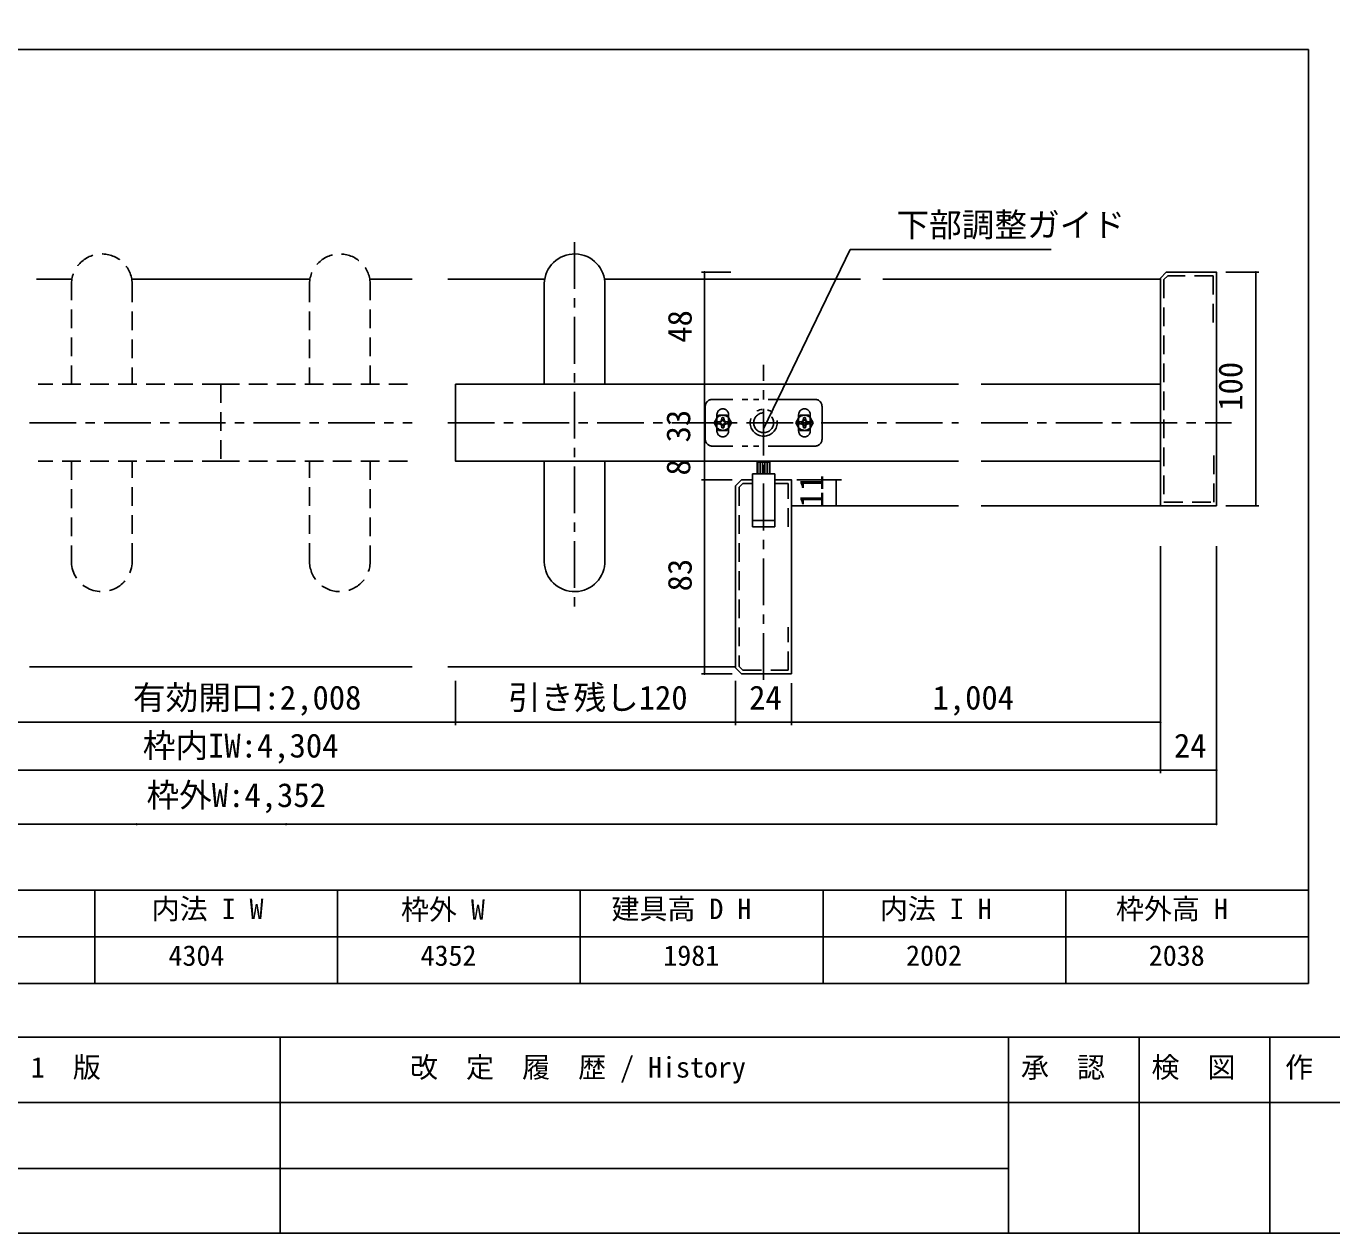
# Model space of a CAD drawing. Units: millimetres, scale not verified. Extents: x -800 to 800, y -554 to 554.
# Drawn here: x -397 to 162, y -554 to -37 of the extents above; entities that cross this region are included whole.
import ezdxf
from ezdxf.enums import TextEntityAlignment as Align

# ---------------------------------------------------------------- set-up
doc = ezdxf.new("R2010")
doc.units = ezdxf.units.MM
doc.header["$LTSCALE"] = 4
for name, pattern in [('CHAIN1', [8, 5, -1, 1, -1]), ('DOUBLE_CHAIN1', [8.8, 5, -1, 0.6, -0.6, 0.6, -1]), ('USER9', [3, 2, -1])]:
    doc.linetypes.add(name, pattern=pattern)
for name, color, linetype, lineweight in [('1-0', 7, 'Continuous', 25), ('1-4_0', 7, 'Continuous', 25), ('2-0', 7, 'Continuous', 25)]:
    doc.layers.add(name, color=color, linetype=linetype, lineweight=lineweight)
doc.styles.add('ＭＳ ゴシック', font='')
doc.styles.get('ＭＳ ゴシック').set_extended_font_data('MS Gothic')

msp = doc.modelspace()

# ---------------------------------------------------------------- linework, layer by layer
at = {"layer": '1-0'}
for p, q in [((152, -47), (-780, -47)), ((152, -47), (-780, -47)), ((152, -407), (152, -47)), ((152, -407), (-780, -407)), ((-288.527, -470.279), (-288.527, -554.279)), ((23.473, -470.279), (23.473, -554.279)), ((79.473, -470.279), (79.473, -554.279)), ((135.473, -470.279), (135.473, -554.279)), ((23.473, -526.279), (-476.527, -526.279))]:
    msp.add_line(p, q, dxfattribs=at)
at = {"layer": '1-4_0'}
for p, q in [((152, -47), (-780, -47)), ((152, -47), (-780, -47)), ((152, -47), (-780, -47)), ((152, -47), (-780, -47)), ((152, -407), (152, -47)), ((152, -407), (152, -47)), ((152, -407), (-780, -407)), ((152, -407), (-780, -407)), ((152, -407), (-780, -407)), ((-368, -407), (-368, -447)), ((-264, -407), (-264, -447)), ((-160, -407), (-160, -447)), ((-56, -407), (-56, -447)), ((48, -407), (48, -447)), ((152, -407), (152, -447)), ((152, -427), (-780, -427)), ((152, -447), (-780, -447)), ((800, -470), (-800, -470)), ((800, -498), (-476, -498))]:
    msp.add_line(p, q, dxfattribs=at)
msp.add_lwpolyline([(-800, -554), (800, -554), (800, 554), (-800, 554)], close=True, dxfattribs=at)
at = {"layer": '2-0', "linetype": 'CHAIN1'}
for p, q in [((-162.448, -129.579), (-162.448, -289.332)), ((-81.448, -316.955), (-81.448, -182.117)), ((-396.009, -206.89), (-231.991, -206.89)), ((-216.819, -206.89), (2.075, -206.89)), ((11.69, -206.89), (118.992, -206.89))]:
    msp.add_line(p, q, dxfattribs=at)
at = {"layer": '2-0'}
for p, q in [((-81.448, -209.455), (-44.365, -132.66)), ((41.762, -132.66), (-44.365, -132.66)), ((-378, -145.39), (-393.013, -145.39)), ((-276, -145.39), (-352, -145.39)), ((-250, -145.39), (-231.991, -145.39)), ((-216.819, -145.39), (-175.266, -145.39)), ((-149.63, -145.39), (-39.936, -145.39)), ((-95.573, -142.39), (-108.07, -142.39)), ((-95.573, -145.39), (-108.07, -145.39)), ((-106.82, -190.39), (-106.82, -142.39)), ((-30.321, -145.39), (88.573, -145.39)), ((88.573, -144.89), (91.073, -142.39)), ((116.573, -142.39), (130.638, -142.39)), ((129.388, -242.39), (129.388, -142.39)), ((-175.448, -147.275), (-175.448, -190.39)), ((-149.448, -190.39), (-149.448, -147.89)), ((-213.448, -190.39), (-81.932, -190.39)), ((-94.948, -190.39), (-108.07, -190.39)), ((-95.573, -190.39), (-108.07, -190.39)), ((-106.82, -223.39), (-106.82, -190.39)), ((-81.932, -190.39), (2.075, -190.39)), ((11.69, -190.39), (88.573, -190.39)), ((88.573, -218.39), (88.573, -195.39)), ((-175.448, -266.506), (-175.448, -223.39)), ((-149.448, -223.39), (-149.448, -265.891)), ((-94.948, -223.39), (-108.07, -223.39)), ((-94.948, -223.39), (-108.07, -223.39)), ((-106.82, -231.39), (-106.82, -223.39)), ((-83.996, -228.393), (-83.996, -223.719)), ((-82.996, -228.393), (-82.996, -223.719)), ((-81.996, -228.393), (-81.996, -223.719)), ((-81.932, -223.39), (2.075, -223.39)), ((-80.996, -228.393), (-80.996, -223.719)), ((-79.996, -228.393), (-79.996, -223.719)), ((-78.996, -228.393), (-78.996, -223.719)), ((11.69, -223.39), (88.573, -223.39)), ((-86.198, -228.76), (-86.198, -248.76)), ((-86.198, -228.76), (-76.698, -228.76)), ((-76.698, -248.76), (-76.698, -228.76)), ((-94.948, -231.39), (-108.07, -231.39)), ((-94.948, -231.39), (-108.07, -231.39)), ((-106.82, -314.39), (-106.82, -231.39)), ((-93.448, -233.89), (-90.948, -231.39)), ((-93.448, -233.89), (-93.448, -311.89)), ((-86.198, -231.39), (-90.948, -231.39)), ((-86.198, -231.39), (-90.948, -231.39)), ((-86.198, -231.39), (-90.948, -231.39)), ((-86.198, -231.39), (-86.198, -251.39)), ((-69.448, -231.39), (-76.698, -231.39)), ((-76.698, -251.39), (-76.698, -231.39)), ((-67.225, -231.39), (-48.143, -231.39)), ((-50.366, -231.39), (-50.366, -242.39)), ((-69.448, -242.39), (2.075, -242.39)), ((11.69, -242.39), (88.573, -242.39)), ((116.573, -242.39), (130.638, -242.39)), ((-76.698, -248.76), (-86.198, -248.76)), ((-76.698, -251.39), (-86.198, -251.39)), ((88.573, -259.731), (88.573, -336.405)), ((88.573, -259.731), (88.573, -356.958)), ((88.573, -259.731), (88.573, -356.958)), ((112.573, -259.731), (112.573, -356.958)), ((112.573, -259.731), (112.573, -378.993)), ((-231.991, -311.39), (-396.009, -311.39)), ((-216.819, -311.39), (-93.448, -311.39)), ((-93.448, -311.89), (-90.948, -314.39)), ((-213.448, -317.39), (-213.448, -336.405)), ((-94.948, -314.39), (-108.07, -314.39)), ((-93.448, -317.39), (-93.448, -336.405)), ((-93.448, -317.39), (-93.448, -336.405)), ((-90.948, -314.39), (-69.448, -314.39)), ((-69.448, -318.39), (-69.448, -336.405)), ((-69.448, -318.39), (-69.448, -336.405)), ((-93.448, -335.155), (-69.448, -335.155)), ((-69.448, -335.155), (88.573, -335.155)), ((-310, -355.708), (-710.849, -355.708)), ((-310, -355.708), (88.573, -355.708)), ((112.573, -355.708), (88.573, -355.708)), ((-282, -378.836), (-734.849, -378.836)), ((-346, -378.836), (112.573, -378.836))]:
    msp.add_line(p, q, dxfattribs=at)
at = {"layer": '2-0', "linetype": 'USER9'}
for p, q in [((111.073, -163.89), (111.073, -143.89)), ((-378, -190.39), (-378, -147.89)), ((-352, -147.275), (-352, -190.39)), ((-276, -147.275), (-276, -190.39)), ((-250, -190.39), (-250, -147.89)), ((-314, -190.39), (-392.202, -190.39)), ((-314, -190.39), (-231.991, -190.39)), ((-314, -190.39), (-314, -223.39)), ((-314, -223.39), (-392.202, -223.39)), ((-378, -223.39), (-378, -265.891)), ((-352, -266.506), (-352, -223.39)), ((-314, -223.39), (-231.991, -223.39)), ((-309, -223.39), (-308.899, -223.39)), ((-276, -266.506), (-276, -223.39)), ((-250, -223.39), (-250, -265.891)), ((111.381, -240.89), (111.381, -220.89)), ((-70.948, -312.89), (-70.948, -294.39))]:
    msp.add_line(p, q, dxfattribs=at)
at = {"layer": '2-0', "linetype": 'DOUBLE_CHAIN1'}
for p, q in [((-106.448, -199.89), (-106.448, -213.89)), ((-59.448, -196.89), (-103.448, -196.89)), ((-56.448, -213.89), (-56.448, -199.89)), ((-101.448, -203.39), (-101.448, -210.39)), ((-99.851, -206.567), (-100.053, -206.366)), ((-99.473, -205.786), (-99.271, -205.987)), ((-98.625, -205.987), (-98.441, -206.383)), ((-98.045, -206.567), (-97.844, -206.366)), ((-96.448, -210.39), (-96.448, -203.39)), ((-66.448, -203.39), (-66.448, -210.39)), ((-64.851, -206.567), (-64.455, -206.383)), ((-64.271, -205.987), (-64.473, -205.786)), ((-63.423, -205.786), (-63.625, -205.987)), ((-62.843, -206.366), (-63.045, -206.567)), ((-61.448, -210.39), (-61.448, -203.39)), ((-99.271, -207.793), (-99.473, -207.995)), ((-98.424, -207.995), (-98.625, -207.793)), ((-98.045, -207.213), (-97.844, -207.415)), ((-64.851, -207.213), (-65.053, -207.415)), ((-64.473, -207.995), (-64.271, -207.793)), ((-63.045, -207.213), (-62.843, -207.415)), ((-59.448, -216.89), (-103.448, -216.89))]:
    msp.add_line(p, q, dxfattribs=at)
at = {"layer": '2-0'}
for points in [[(88.573, -144.89), (88.573, -242.39), (112.573, -242.39)], [(112.573, -242.39), (112.573, -142.39), (91.073, -142.39)], [(-213.448, -190.39), (-213.448, -223.39), (-80.996, -223.39)], [(-84.165, -228.76), (-84.165, -223.719), (-78.732, -223.719), (-78.732, -228.76)], [(-69.448, -314.39), (-69.448, -231.39), (-76.698, -231.39)], [(-514.552, -335.155), (-310, -335.155), (-93.448, -335.155)]]:
    msp.add_lwpolyline(points, dxfattribs=at)
at = {"layer": '2-0', "linetype": 'USER9'}
for points in [[(111.073, -143.89), (91.694, -143.89), (90.072, -145.512), (90.072, -240.89), (111.073, -240.89)], [(-86.198, -232.89), (-90.327, -232.89), (-91.948, -234.512), (-91.948, -311.269), (-90.327, -312.89), (-70.948, -312.89)], [(-70.948, -251.39), (-70.948, -232.89), (-76.698, -232.89)]]:
    msp.add_lwpolyline(points, dxfattribs=at)
at = {"layer": '2-0', "linetype": 'DOUBLE_CHAIN1'}
for points in [[(-100.818, -210.129), (-97.078, -210.129), (-95.208, -206.89), (-97.078, -203.651), (-100.818, -203.651), (-102.688, -206.89)], [(-99.456, -206.383), (-99.271, -205.987), (-99.275, -205.821), (-99.413, -204.726), (-99.473, -205.786), (-99.657, -206.181)], [(-97.879, -206.563), (-96.782, -206.426), (-97.844, -206.366), (-98.239, -206.181), (-98.441, -206.383), (-98.045, -206.567)], [(-60.208, -206.89), (-62.078, -203.651), (-65.818, -203.651), (-67.688, -206.89), (-65.818, -210.129), (-62.078, -210.129)], [(-64.271, -205.987), (-64.275, -205.821), (-64.412, -204.726), (-64.473, -205.786), (-64.657, -206.181), (-64.455, -206.383)], [(-61.781, -206.426), (-62.843, -206.366), (-63.239, -206.181), (-63.44, -206.383), (-63.045, -206.567), (-62.879, -206.563)], [(-98.484, -209.055), (-98.424, -207.995), (-98.239, -207.599), (-98.441, -207.398), (-98.625, -207.793), (-98.621, -207.959)], [(-64.455, -207.398), (-64.851, -207.213), (-65.017, -207.217), (-66.114, -207.355), (-65.053, -207.415), (-64.657, -207.599)]]:
    msp.add_lwpolyline(points, close=True, dxfattribs=at)
for points in [[(-99.456, -206.383), (-99.851, -206.567), (-100.017, -206.563), (-101.115, -206.426), (-100.053, -206.366), (-99.657, -206.181)], [(-98.239, -206.181), (-98.424, -205.786), (-98.484, -204.726), (-98.621, -205.821), (-98.625, -205.987), (-98.424, -205.786)], [(-64.657, -206.181), (-65.053, -206.366), (-66.114, -206.426), (-65.017, -206.563), (-64.851, -206.567), (-65.053, -206.366)], [(-63.44, -206.383), (-63.625, -205.987), (-63.621, -205.821), (-63.483, -204.726), (-63.423, -205.786), (-63.239, -206.181)], [(-99.413, -209.055), (-99.473, -207.995), (-99.657, -207.599), (-100.053, -207.415), (-101.115, -207.355), (-100.017, -207.217), (-99.851, -207.213), (-100.053, -207.415)], [(-99.851, -207.213), (-99.456, -207.398), (-99.657, -207.599)], [(-99.456, -207.398), (-99.271, -207.793), (-99.275, -207.959), (-99.413, -209.055)], [(-98.441, -207.398), (-98.045, -207.213), (-97.879, -207.217), (-96.782, -207.355), (-97.844, -207.415), (-98.239, -207.599)], [(-64.455, -207.398), (-64.271, -207.793), (-64.275, -207.959), (-64.412, -209.055), (-64.473, -207.995), (-64.657, -207.599)], [(-61.781, -207.355), (-62.843, -207.415), (-63.239, -207.599), (-63.423, -207.995), (-63.483, -209.055), (-63.621, -207.959), (-63.625, -207.793), (-63.423, -207.995)], [(-63.625, -207.793), (-63.44, -207.398), (-63.239, -207.599)], [(-63.44, -207.398), (-63.045, -207.213), (-62.879, -207.217), (-61.781, -207.355)]]:
    msp.add_lwpolyline(points, dxfattribs=at)
for radius in [5.75, 4.25]:
    msp.add_circle((-81.448, -206.89), radius, dxfattribs=at)
at = {"layer": '2-0', "linetype": 'USER9'}
for centre, start, end in [((-365, -147.583), 1.35522, 181.35522), ((-263, -147.583), 358.64478, 178.64478), ((-365, -266.198), 178.64478, 358.64478), ((-263, -266.198), 181.35522, 1.35522)]:
    msp.add_arc(centre, 13.004, start, end, dxfattribs=at)
at = {"layer": '2-0'}
for centre, radius, start, end in [((-162.448, -147.583), 13.004, 358.64478, 178.64478), ((-106.82, -142.39), 0.156, 90, 270), ((-106.82, -142.39), 0.156, 270, 90), ((129.388, -142.39), 0.156, 90, 270), ((129.388, -142.39), 0.156, 270, 90), ((-106.82, -190.39), 0.156, 90, 270), ((-106.82, -190.39), 0.156, 90, 270), ((-106.82, -190.39), 0.156, 270, 90), ((-106.82, -190.39), 0.156, 270, 90), ((-106.82, -223.39), 0.156, 90, 270), ((-106.82, -223.39), 0.156, 90, 270), ((-106.82, -223.39), 0.156, 270, 90), ((-106.82, -223.39), 0.156, 270, 90), ((-106.82, -231.39), 0.156, 90, 270), ((-106.82, -231.39), 0.156, 90, 270), ((-106.82, -231.39), 0.156, 270, 90), ((-106.82, -231.39), 0.156, 270, 90), ((-50.359, -231.39), 0.156, 90, 270), ((-50.359, -231.39), 0.156, 90, 270), ((-50.359, -231.39), 0.156, 270, 90), ((-50.359, -231.39), 0.156, 270, 90), ((-50.359, -242.39), 0.156, 90, 270), ((-50.359, -242.39), 0.156, 90, 270), ((-50.359, -242.39), 0.156, 270, 90), ((-50.359, -242.39), 0.156, 270, 90), ((129.388, -242.39), 0.156, 90, 270), ((129.388, -242.39), 0.156, 270, 90), ((-162.448, -266.198), 13.004, 181.35522, 1.35522), ((-106.82, -314.39), 0.156, 90, 270), ((-106.82, -314.39), 0.156, 270, 90), ((-93.448, -335.155), 0.156, 0, 180), ((-93.448, -335.155), 0.156, 0, 180), ((-93.448, -335.155), 0.156, 180, 0), ((-93.448, -335.155), 0.156, 180, 0), ((-69.448, -335.155), 0.156, 0, 180), ((-69.448, -335.155), 0.156, 0, 180), ((-69.448, -335.155), 0.156, 180, 0), ((-69.448, -335.155), 0.156, 180, 0), ((88.573, -335.155), 0.156, 0, 180), ((88.573, -335.155), 0.156, 180, 0), ((88.573, -355.708), 0.156, 0, 180), ((88.573, -355.708), 0.156, 0, 180), ((88.573, -355.708), 0.156, 180, 0), ((88.573, -355.708), 0.156, 180, 0), ((112.573, -355.708), 0.156, 0, 180), ((112.573, -355.708), 0.156, 180, 0), ((-350.052, -378.836), 0.156, 0, 180), ((-350.052, -378.836), 0.156, 180, 0), ((-286.052, -378.836), 0.156, 0, 180), ((-286.052, -378.836), 0.156, 180, 0), ((112.573, -378.836), 0.156, 0, 180), ((112.573, -378.836), 0.156, 180, 0)]:
    msp.add_arc(centre, radius, start, end, dxfattribs=at)
at = {"layer": '2-0', "linetype": 'DOUBLE_CHAIN1'}
for centre, radius, start, end in [((-103.448, -199.89), 3, 90, 180), ((-98.948, -203.39), 2.5, 90, 180), ((-98.948, -203.39), 2.5, 0, 90), ((-63.948, -203.39), 2.5, 90, 180), ((-63.948, -203.39), 2.5, 0, 90), ((-59.448, -199.89), 3, 0, 90), ((-98.948, -206.89), 3.25, 37.66427, 37.44941), ((-98.681, -206.89), 2.478, 169.19486, 190.80514), ((-98.948, -206.89), 1.118, 162.98773, 197.01227), ((-98.948, -207.16), 2.478, 90, 100.80514), ((-98.948, -206.89), 1.118, 72.98773, 107.01227), ((-98.948, -207.16), 2.478, 79.19486, 90), ((-98.948, -206.89), 1.118, 342.98773, 17.01227), ((-99.216, -206.89), 2.478, 349.19486, 10.80514), ((-63.948, -206.89), 3.25, 37.66427, 37.44941), ((-63.68, -206.89), 2.478, 169.19486, 190.80514), ((-63.948, -206.89), 1.118, 162.98773, 197.01227), ((-63.948, -207.16), 2.478, 90, 100.80514), ((-63.948, -206.89), 1.118, 72.98773, 107.01227), ((-63.948, -207.16), 2.478, 79.19486, 90), ((-63.948, -206.89), 1.118, 342.98773, 17.01227), ((-64.215, -206.89), 2.478, 349.19486, 10.80514), ((-98.948, -210.39), 2.5, 180, 270), ((-98.948, -206.621), 2.478, 259.19486, 270), ((-98.948, -206.89), 1.118, 252.98773, 287.01227), ((-98.948, -206.621), 2.478, 270, 280.80514), ((-98.948, -210.39), 2.5, 270, 0), ((-63.948, -210.39), 2.5, 180, 270), ((-63.948, -206.621), 2.478, 259.19486, 270), ((-63.948, -206.89), 1.118, 252.98773, 287.01227), ((-63.948, -206.621), 2.478, 270, 280.80514), ((-63.948, -210.39), 2.5, 270, 0), ((-103.448, -213.89), 3, 180, 270), ((-59.448, -213.89), 3, 270, 0)]:
    msp.add_arc(centre, radius, start, end, dxfattribs=at)

# ---------------------------------------------------------------- texts
at = {"layer": '1-0', "style": 'ＭＳ ゴシック'}
for s, p in [('第\u30001\u3000版', (-419.416, -489.964)), ('改\u3000定\u3000履\u3000歴 / History', (-232.933, -489.964)), ('承\u3000認', (28.769, -489.964)), ('検\u3000図', (84.715, -489.964)), ('作\u3000成', (141.94, -489.964))]:
    msp.add_text(s, height=8.798, dxfattribs=at).set_placement(p, align=Align.BOTTOM_LEFT)
at = {"layer": '1-4_0', "style": 'ＭＳ ゴシック'}
for s, p in [('内法 I W', (-343.653, -422.098)), ('枠外 W', (-236.833, -422.408)), ('建具高 D H', (-146.68, -422.098)), ('内法 I H', (-31.653, -422.098)), ('枠外高 H', (69.474, -422.098)), ('4352', (-228.431, -442.098)), ('2002', (-20.431, -442.098)), ('2038', (83.569, -442.098)), ('4304', (-336.431, -442.098)), ('1981', (-124.431, -442.098))]:
    msp.add_text(s, height=8.798, dxfattribs=at).set_placement(p, align=Align.BOTTOM_LEFT)
at = {"layer": '2-0', "style": 'ＭＳ ゴシック'}
for s, p in [('下部調整ガイド', (-24.58, -130.291)), ('有効開口:2,008', (-351.646, -332.787)), ('引き残し120', (-190.942, -332.787)), ('引き残し120', (-190.942, -332.787)), ('24', (-87.664, -332.787)), ('1,004', (-9.093, -332.787)), ('枠内IW:4,304', (-347.444, -353.34)), ('24', (94.357, -353.34)), ('枠外W:4,352', (-345.839, -374.553))]:
    msp.add_text(s, height=10.26, dxfattribs=at).set_placement(p, align=Align.BOTTOM_LEFT)
for s, p in [('48', (-109.188, -172.606)), ('100', (126.747, -201.714)), ('33', (-109.813, -215.295)), ('8', (-109.813, -229.487)), ('11', (-52.734, -243.106)), ('83', (-109.188, -279.106))]:
    msp.add_text(s, height=10.26, rotation=90, dxfattribs=at).set_placement(p, align=Align.BOTTOM_LEFT)

doc.saveas('drawing.dxf')
